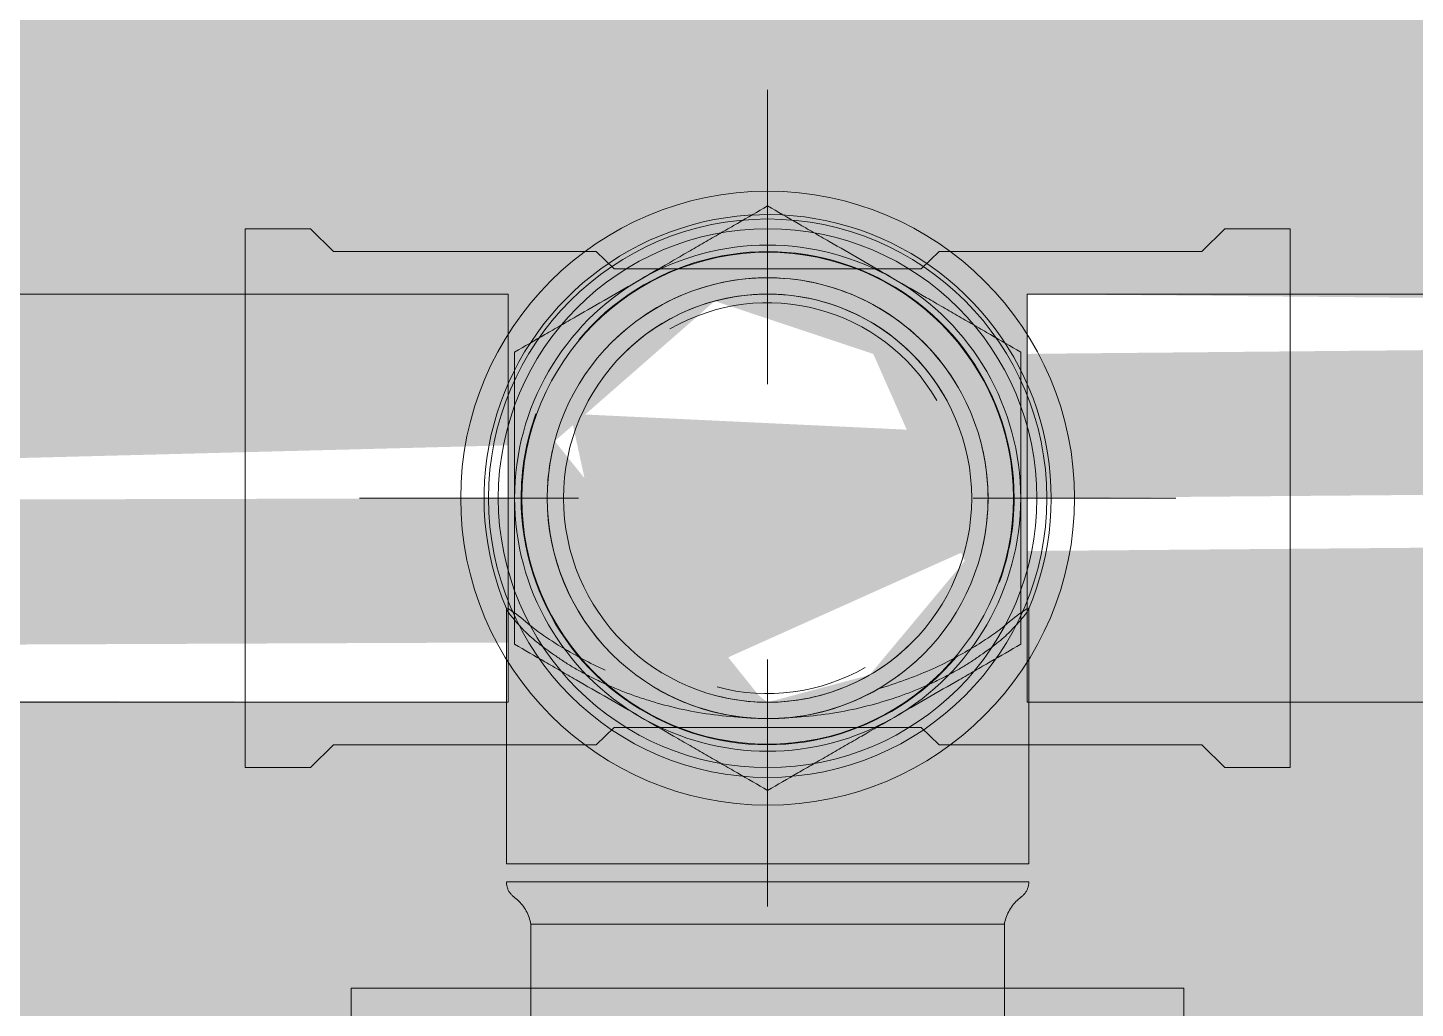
# Model space of a CAD drawing. Header units: metres. Extents: x -1 to 106, y -6 to 62.
# Drawn here: x 44.9381 to 45.0231, y 59.1741 to 59.2341 of the extents above; entities that cross this region are included whole.
import ezdxf

# ---------------------------------------------------------------- set-up
doc = ezdxf.new("R2010")
doc.units = ezdxf.units.M
for name, color, linetype, lineweight in [('A-DETL-GENF', 7, 'Continuous', 5), ('P-PIPE', 7, 'Continuous', 5), ('P-PIPE-CNTR', 7, 'Continuous', 5)]:
    doc.layers.add(name, color=color, linetype=linetype, lineweight=lineweight)

# ---------------------------------------------------------------- blocks, each defined once
blk = doc.blocks.new('AF_Registro de Pressão - Ø3_4_ _25mm_-V16-TÉRREO 1_20')
at = {"layer": 'P-PIPE', "true_color": 0x0080ff}
blk.add_hatch(color=150, dxfattribs=at).paths.add_polyline_path([(44.976702, 59.193638), (44.99561, 59.202123), (44.994277, 59.209417), (44.971378, 59.210496), (44.973199, 59.202094), (44.976343, 59.194504)])
at = {"layer": 'P-PIPE'}
for p, q in [((44.967452, 59.19859), (44.967452, 59.197493)), ((44.999452, 59.197493), (44.999452, 59.19859)), ((44.967452, 59.197493), (44.967452, 59.182927)), ((44.999452, 59.182927), (44.999452, 59.197493)), ((44.967452, 59.182927), (44.999452, 59.182927)), ((44.967452, 59.182927), (44.999452, 59.182927)), ((44.999452, 59.18183), (44.967452, 59.18183)), ((44.999452, 59.18183), (44.967452, 59.18183)), ((44.968952, 59.179232), (44.968952, 59.167232)), ((44.997952, 59.179232), (44.968952, 59.179232)), ((44.997952, 59.179232), (44.968952, 59.179232)), ((44.997952, 59.167232), (44.997952, 59.179232)), ((44.95795, 59.175329), (44.95795, 59.159829)), ((45.008953, 59.175329), (44.95795, 59.175329)), ((45.008953, 59.175329), (44.95795, 59.175329)), ((44.959324, 59.175329), (45.007579, 59.175329)), ((44.959324, 59.175329), (45.007579, 59.175329)), ((45.008953, 59.159829), (45.008953, 59.175329))]:
    blk.add_line(p, q, dxfattribs=at)
at = {"layer": 'P-PIPE', "flags": 128}
for points in [[(45.000822, 59.205329), (45.000808, 59.206024), (45.000766, 59.206717), (45.000697, 59.207409), (45.0006, 59.208097), (45.000475, 59.20878), (45.000324, 59.209458), (45.000145, 59.21013), (44.99994, 59.210793), (44.999708, 59.211448), (44.999451, 59.212094), (44.999167, 59.212728), (44.998859, 59.21335), (44.998526, 59.21396), (44.998169, 59.214556), (44.997788, 59.215137), (44.997384, 59.215703), (44.996958, 59.216252), (44.996511, 59.216783), (44.996042, 59.217296), (44.995553, 59.21779), (44.995046, 59.218264), (44.994519, 59.218717), (44.993975, 59.219149), (44.993414, 59.219559), (44.992837, 59.219946), (44.992245, 59.220309), (44.991639, 59.220649), (44.991019, 59.220964), (44.990388, 59.221254), (44.989746, 59.221519), (44.989093, 59.221758), (44.988432, 59.22197), (44.987762, 59.222156), (44.987086, 59.222315), (44.986404, 59.222447), (44.985717, 59.222551), (44.985027, 59.222628), (44.984334, 59.222677), (44.983639, 59.222698), (44.982944, 59.222692), (44.982251, 59.222658), (44.981559, 59.222596), (44.98087, 59.222506), (44.980185, 59.222389), (44.979505, 59.222245), (44.978832, 59.222074), (44.978166, 59.221876), (44.977509, 59.221651), (44.976861, 59.2214), (44.976223, 59.221124), (44.975597, 59.220822), (44.974984, 59.220496), (44.974384, 59.220145), (44.973799, 59.219771), (44.973229, 59.219373), (44.972676, 59.218953), (44.97214, 59.218511), (44.971622, 59.218048), (44.971123, 59.217565), (44.970643, 59.217062), (44.970184, 59.216541), (44.969746, 59.216001), (44.969331, 59.215444), (44.968937, 59.214872), (44.968567, 59.214284), (44.968221, 59.213681), (44.9679, 59.213066), (44.967603, 59.212437), (44.967331, 59.211798), (44.967085, 59.211148), (44.966866, 59.210489), (44.966673, 59.209822), (44.966506, 59.209147), (44.966367, 59.208466), (44.966255, 59.207781), (44.966171, 59.207091), (44.966115, 59.206399), (44.966086, 59.205704), (44.966082, 59.205329)], [(44.966082, 59.205329), (44.966096, 59.204635), (44.966137, 59.203941), (44.966207, 59.20325), (44.966304, 59.202562), (44.966428, 59.201878), (44.96658, 59.2012), (44.966758, 59.200529), (44.966963, 59.199865), (44.967195, 59.19921), (44.967453, 59.198565), (44.967472, 59.198521)], [(44.999432, 59.198521), (44.999691, 59.199165), (44.999925, 59.19982), (45.000132, 59.200483), (45.000312, 59.201154), (45.000466, 59.201831), (45.000592, 59.202515), (45.000691, 59.203202), (45.000762, 59.203893), (45.000806, 59.204587), (45.000822, 59.205281), (45.000822, 59.205329)], [(44.967914, 59.180906), (44.967878, 59.180934), (44.967843, 59.180964), (44.967809, 59.180995), (44.967776, 59.181028), (44.967744, 59.181061), (44.967714, 59.181097), (44.967686, 59.181133), (44.967659, 59.18117), (44.967633, 59.181209), (44.967609, 59.181248), (44.967587, 59.181288), (44.967566, 59.18133), (44.967546, 59.181372), (44.967529, 59.181414), (44.967513, 59.181458), (44.967499, 59.181502), (44.967487, 59.181546), (44.967477, 59.181591), (44.967468, 59.181637), (44.967461, 59.181682), (44.967456, 59.181728), (44.967453, 59.181774), (44.967452, 59.18182)], [(44.999452, 59.18183), (44.999451, 59.181784), (44.999448, 59.181738), (44.999443, 59.181692), (44.999437, 59.181646), (44.999429, 59.1816), (44.999419, 59.181555), (44.999407, 59.181511), (44.999393, 59.181467), (44.999378, 59.181423), (44.999361, 59.18138), (44.999342, 59.181338), (44.999321, 59.181297), (44.999299, 59.181256), (44.999275, 59.181217), (44.99925, 59.181178), (44.999223, 59.18114), (44.999195, 59.181104), (44.999165, 59.181069), (44.999134, 59.181034), (44.999101, 59.181002), (44.999068, 59.18097), (44.999033, 59.18094), (44.998997, 59.180911)], [(44.968952, 59.179232), (44.96893, 59.179338), (44.968904, 59.179442), (44.968874, 59.179546), (44.96884, 59.179649), (44.968802, 59.17975), (44.96876, 59.179849), (44.968714, 59.179947), (44.968663, 59.180042), (44.96861, 59.180136), (44.968552, 59.180227), (44.968491, 59.180317), (44.968426, 59.180403), (44.968358, 59.180487), (44.968287, 59.180568), (44.968213, 59.180646), (44.968135, 59.180721), (44.968054, 59.180793), (44.967971, 59.180862), (44.967914, 59.180906)], [(44.998989, 59.180906), (44.998904, 59.180839), (44.998822, 59.180769), (44.998742, 59.180696), (44.998665, 59.18062), (44.998592, 59.180541), (44.998522, 59.180459), (44.998455, 59.180374), (44.998391, 59.180287), (44.998331, 59.180197), (44.998275, 59.180105), (44.998223, 59.18001), (44.998174, 59.179914), (44.998129, 59.179816), (44.998088, 59.179716), (44.998051, 59.179614), (44.998019, 59.179511), (44.99799, 59.179407), (44.997966, 59.179302), (44.997952, 59.179232)]]:
    blk.add_lwpolyline(points, dxfattribs=at)
at = {"layer": 'P-PIPE'}
for radius, start, end in [(0.015061, 0, 180), (0.0155, 60, 120), (0.0155, 120, 180), (0.0135, 0, 180), (0.0135, 0, 180), (0.0135, 30, 135), (0.0135, 30, 135), (0.0135, 30, 135), (0.0155, 0, 60), (0.0125, 0, 180), (0.0125, 0, 180), (0.0125, 30, 135), (0.011968, 30, 120), (0.0135, 165, 180), (0.0135, 165, 180), (0.0135, 165, 180), (0.0135, 0, 15), (0.0135, 0, 15), (0.0135, 0, 15), (0.0155, 180, 240), (0.015061, 180, 0), (0.0135, 180, 0), (0.0135, 180, 225), (0.0135, 180, 224.95036), (0.0135, 180, 0), (0.0125, 180, 0), (0.0125, 180, 0), (0.0155, 300, 0), (0.0135, 345, 0), (0.0135, 240, 315), (0.0125, 255, 315), (0.011968, 255, 300), (0.0135, 241.85907, 266.6027), (0.0155, 240, 300)]:
    blk.add_arc((44.983452, 59.205329), radius, start, end, dxfattribs=at)
for points, knots in [([(44.967952, 59.214278), (44.968565, 59.214632), (44.969495, 59.215169), (44.970758, 59.215899), (44.972035, 59.216636), (44.973673, 59.217582), (44.975658, 59.218728), (44.977351, 59.219705), (44.978705, 59.220486), (44.979694, 59.221058), (44.980657, 59.221614), (44.981922, 59.222344), (44.982846, 59.222878), (44.983452, 59.223227)], [0, 0, 0, 0, 0.125, 0.1875, 0.25, 0.375, 0.5, 0.625, 0.6875, 0.75, 0.8125, 0.875, 1, 1, 1, 1]), ([(44.983452, 59.223227), (44.984065, 59.222873), (44.984995, 59.222336), (44.986258, 59.221607), (44.987535, 59.22087), (44.989173, 59.219924), (44.991158, 59.218778), (44.992851, 59.217801), (44.994205, 59.217019), (44.995194, 59.216448), (44.996157, 59.215892), (44.997422, 59.215161), (44.998346, 59.214628), (44.998952, 59.214278)], [0, 0, 0, 0, 0.125, 0.1875, 0.25, 0.375, 0.5, 0.625, 0.6875, 0.75, 0.8125, 0.875, 1, 1, 1, 1]), ([(44.967952, 59.205329), (44.967952, 59.20584), (44.967952, 59.206861), (44.967952, 59.208383), (44.967952, 59.209927), (44.967952, 59.211193), (44.967952, 59.212164), (44.967952, 59.213121), (44.967952, 59.21382), (44.967952, 59.214278)], [0, 0, 0, 0, 0.166667, 0.333333, 0.5, 0.666667, 0.75, 0.833333, 1, 1, 1, 1]), ([(44.998952, 59.214278), (44.998952, 59.21382), (44.998952, 59.213121), (44.998952, 59.212164), (44.998952, 59.211193), (44.998952, 59.209927), (44.998952, 59.208383), (44.998952, 59.206861), (44.998952, 59.20584), (44.998952, 59.205329)], [0, 0, 0, 0, 0.166667, 0.25, 0.333333, 0.5, 0.666667, 0.833333, 1, 1, 1, 1]), ([(44.967952, 59.19638), (44.967952, 59.196838), (44.967952, 59.197537), (44.967952, 59.198495), (44.967952, 59.199466), (44.967952, 59.200732), (44.967952, 59.202275), (44.967952, 59.203797), (44.967952, 59.204819), (44.967952, 59.205329)], [0, 0, 0, 0, 0.166667, 0.25, 0.333333, 0.5, 0.666667, 0.833333, 1, 1, 1, 1]), ([(44.998952, 59.205329), (44.998952, 59.204819), (44.998952, 59.203797), (44.998952, 59.202275), (44.998952, 59.200732), (44.998952, 59.199466), (44.998952, 59.198495), (44.998952, 59.197537), (44.998952, 59.196838), (44.998952, 59.19638)], [0, 0, 0, 0, 0.166667, 0.333333, 0.5, 0.666667, 0.75, 0.833333, 1, 1, 1, 1]), ([(44.982652, 59.191853), (44.98131, 59.19191), (44.979335, 59.192122), (44.977192, 59.192629), (44.976027, 59.192981), (44.975186, 59.193261), (44.974383, 59.193563), (44.973617, 59.193895), (44.97289, 59.194242), (44.972202, 59.194593), (44.971556, 59.194955), (44.970954, 59.195334), (44.970396, 59.195715), (44.969706, 59.196208), (44.968955, 59.1968), (44.968485, 59.197264), (44.968285, 59.197493)], [-1, -1, -1, -1, -0.8, -0.7, -0.65, -0.6, -0.55, -0.5, -0.45, -0.4, -0.35, -0.3, -0.25, -0.2, -0.1, 0, 0, 0, 0]), ([(44.998618, 59.197493), (44.998418, 59.197264), (44.997949, 59.1968), (44.997197, 59.196208), (44.996508, 59.195715), (44.995949, 59.195334), (44.995347, 59.194955), (44.994701, 59.194593), (44.994013, 59.194242), (44.993286, 59.193895), (44.992521, 59.193563), (44.991449, 59.193161), (44.990018, 59.192704), (44.987569, 59.19212), (44.985593, 59.19191), (44.984252, 59.191853)], [-1, -1, -1, -1, -0.9, -0.8, -0.75, -0.7, -0.65, -0.6, -0.55, -0.5, -0.45, -0.4, -0.3, -0.2, 0, 0, 0, 0]), ([(44.983452, 59.187432), (44.982846, 59.187781), (44.981922, 59.188314), (44.980657, 59.189045), (44.979694, 59.189601), (44.978705, 59.190172), (44.977351, 59.190954), (44.975658, 59.191931), (44.973673, 59.193077), (44.972035, 59.194023), (44.970758, 59.19476), (44.969495, 59.195489), (44.968565, 59.196027), (44.967952, 59.19638)], [0, 0, 0, 0, 0.125, 0.1875, 0.25, 0.3125, 0.375, 0.5, 0.625, 0.75, 0.8125, 0.875, 1, 1, 1, 1]), ([(44.998952, 59.19638), (44.998339, 59.196027), (44.997408, 59.195489), (44.996145, 59.19476), (44.994868, 59.194023), (44.99323, 59.193077), (44.991245, 59.191931), (44.989552, 59.190954), (44.988199, 59.190172), (44.987209, 59.189601), (44.986247, 59.189045), (44.984981, 59.188314), (44.984057, 59.187781), (44.983452, 59.187432)], [0, 0, 0, 0, 0.125, 0.1875, 0.25, 0.375, 0.5, 0.625, 0.6875, 0.75, 0.8125, 0.875, 1, 1, 1, 1]), ([(44.990215, 59.193646), (44.989429, 59.193182), (44.98775, 59.192433), (44.985158, 59.191852), (44.983076, 59.191804), (44.981636, 59.191936), (44.979497, 59.192323), (44.977865, 59.192951), (44.976688, 59.193646)], [0, 0, 0, 0, 0.2, 0.4, 0.55, 0.625, 0.7, 1, 1, 1, 1])]:
    blk.add_open_spline(points, degree=3, knots=knots, dxfattribs=at)
for points in [[(44.967452, 59.19859), (44.967452, 59.198631), (44.967727, 59.19849), (44.968487, 59.1979), (44.968968, 59.197493)], [(44.968285, 59.197493), (44.968018, 59.197789), (44.967601, 59.198268), (44.967452, 59.19852), (44.967452, 59.19859)], [(44.997935, 59.197493), (44.998416, 59.1979), (44.999177, 59.19849), (44.999452, 59.198631), (44.999452, 59.19859)], [(44.999452, 59.19859), (44.999452, 59.19852), (44.999302, 59.198268), (44.998885, 59.197789), (44.998618, 59.197493)], [(44.968968, 59.197493), (44.96923, 59.197274), (44.969819, 59.196833), (44.970883, 59.196171), (44.972107, 59.195468), (44.973026, 59.195014), (44.97351, 59.194801)], [(44.990215, 59.193646), (44.990785, 59.193821), (44.991889, 59.19419), (44.993418, 59.194787), (44.994796, 59.195468), (44.99602, 59.196171), (44.997085, 59.196833), (44.997673, 59.197274), (44.997935, 59.197493)], [(44.984252, 59.191853), (44.983985, 59.191837), (44.983452, 59.191821), (44.982918, 59.191837), (44.982652, 59.191853)]]:
    blk.add_open_spline(points, degree=3, dxfattribs=at)
blk = doc.blocks.new('AN_AF_Soldavel_Luva com Bucha de Latao - Standard-V17-TÉRREO 1_20')
at = {"layer": 'P-PIPE'}
for radius, start, end in [(0.0188, 0, 180), (0.0188, 0, 180), (0.0171, 0, 180), (0.0171, 0, 180), (0.0151, 0, 140), (0.0151, 0, 140), (0.0125, 30, 135), (0.0125, 90, 105), (0.0125, 90, 105), (0.0125, 90, 105), (0.0125, 30, 75), (0.0125, 30, 75), (0.0125, 30, 75), (0.0151, 160, 180), (0.0151, 160, 180), (0.0188, 180, 0), (0.0188, 180, 0), (0.0171, 180, 0), (0.0171, 180, 0), (0.0151, 180, 320), (0.0151, 180, 320), (0.0151, 340, 0), (0.0151, 340, 0), (0.0125, 255, 315), (0.0125, 270, 285), (0.0125, 270, 285), (0.0125, 270, 285)]:
    blk.add_arc((44.983452, 59.205329), radius, start, end, dxfattribs=at)

msp = doc.modelspace()

# ---------------------------------------------------------------- hatches: boundary and pattern name
at = {"layer": 'A-DETL-GENF', "true_color": 0xd5ffff}
h = msp.add_hatch(color=7, dxfattribs=at)
h.paths.add_polyline_path([(34.032617, 0), (44.082617, 0), (44.082617, 4.92), (34.032617, 4.92), (34.032617, 0.2)])
h.paths.add_polyline_path([(39.682617, 0.2), (39.682617, 1.146725), (41.182617, 1.146725), (41.125164, 0.77263), (41.125186, 0.75642), (41.182617, 0.756418), (41.182617, 0.693235), (41.034512, 0.681066), (41.182617, 0.668895), (41.182617, 0.596093), (41.165161, 0.602907), (41.125163, 0.602907), (41.125186, 0.555852), (41.182617, 0.55928), (41.182617, 0.2), (40.722953, 0.2)])
h.paths.add_polyline_path([(41.212879, 0.337926), (41.207275, 0.345425), (41.207275, 0.355718), (41.220689, 0.358839), (41.223577, 0.351868), (41.222364, 0.340239), (41.213472, 0.3387)])
h.paths.add_polyline_path([(41.20404, 0.39699), (41.209767, 0.6841), (41.228188, 0.6841), (41.224953, 0.39699), (41.205289, 0.39699)])
h.paths.add_polyline_path([(41.219608, 0.68696), (41.205289, 0.69375), (41.205068, 0.701895), (41.207275, 0.707932), (41.22566, 0.709546), (41.219867, 0.687926)])
h.paths.add_polyline_path([(41.219349, 0.7159), (41.203614, 0.7159), (41.208537, 1.70355), (41.203614, 1.708304), (41.202074, 1.720843), (41.21297, 1.733512), (41.230154, 1.728019), (41.232535, 1.715095), (41.226068, 1.707336), (41.228614, 1.703074), (41.224953, 0.7159), (41.219608, 0.7159)])
h.paths.add_polyline_path([(42.64611, 0.750104), (42.515597, 0.753), (42.495096, 0.761492), (42.462581, 0.795991), (42.452596, 0.835104), (42.45719, 1.012326), (42.4708, 1.057778), (42.509582, 1.120412), (42.522706, 1.13668), (42.461493, 1.1641), (42.442789, 1.187605), (42.438422, 1.219996), (42.447838, 1.245549), (42.474638, 1.267255), (42.542891, 1.295568), (42.64611, 1.316046), (42.697596, 1.320104), (42.804629, 1.307029), (42.857596, 1.293372), (42.9337, 1.257644), (42.954164, 1.232026), (42.956771, 1.202102), (42.942596, 1.172764), (42.920177, 1.156432), (42.876021, 1.132299), (42.902278, 1.099754), (42.932612, 1.030329), (42.939376, 0.998209), (42.942596, 0.930612), (42.9397, 0.813104), (42.931209, 0.792604), (42.900096, 0.761492), (42.857596, 0.750104), (42.697596, 0.750104)])
h.paths.add_polyline_path([(41.182617, 0.796036), (41.165163, 0.80285), (41.125188, 0.806279), (41.182617, 1.146725), (41.182617, 0.80285)])
h.paths.add_polyline_path([(42.967715, 0.847577), (42.951615, 0.862737), (42.932612, 1.133606), (42.962118, 1.12811), (42.985652, 1.064407), (43.000806, 0.998209), (43.00733, 0.930612), (43.000806, 0.858542), (42.991235, 0.849227)])
h.paths.add_polyline_path([(42.427478, 0.847577), (42.403958, 0.849227), (42.390078, 0.862737), (42.387863, 0.930612), (42.394387, 0.998209), (42.409541, 1.064407), (42.433075, 1.12811), (42.462359, 1.130434), (42.443491, 0.86149), (42.429377, 0.849227)])
h.paths.add_polyline_path([(39.933608, 1.156725), (39.682617, 1.156725), (39.682617, 2.85), (39.782613, 2.85), (39.782613, 2.7), (39.807609, 2.70013), (39.807614, 2.735814), (39.817614, 2.735814), (39.817615, 2.699999), (39.807609, 2.699998), (39.807609, 2.100149), (39.847589, 2.100148), (39.849938, 2.7), (40.407612, 2.7), (40.407612, 2.735949), (40.41761, 2.735949), (40.423188, 2.699998), (40.732618, 2.7), (40.732618, 1.899999), (41.172843, 1.9), (41.182617, 1.916404), (41.182617, 1.156725), (40.355676, 1.156725)])
h.paths.add_polyline_path([(40.65347, 1.353016), (40.621195, 1.380933), (40.594328, 1.417536), (40.575626, 1.476531), (40.57459, 1.515554), (40.580693, 1.549504), (40.600485, 1.592036), (40.640685, 1.637132), (40.677064, 1.6605), (40.727735, 1.675744), (40.753775, 1.683784), (41.033602, 1.685992), (41.033602, 1.704439), (40.688329, 1.699038), (40.631845, 1.673013), (40.59432, 1.640261), (40.572539, 1.6096), (40.556977, 1.574228), (40.548966, 1.541704), (40.548966, 1.497104), (40.559643, 1.453802), (40.595186, 1.397593), (40.62708, 1.369109), (40.646654, 1.355601)])
h.paths.add_polyline_path([(40.594328, 1.407908), (40.5783, 1.443218), (40.591675, 1.414313), (40.593306, 1.410375)])
h.paths.add_polyline_path([(40.623579, 1.630172), (40.657038, 1.656844), (40.638008, 1.641244), (40.624782, 1.631094)])
h.paths.add_polyline_path([(40.59432, 1.592036), (40.62004, 1.626683), (40.598593, 1.597605), (40.595178, 1.593155)])
h.paths.add_polyline_path([(40.575927, 1.547627), (40.590121, 1.585006), (40.580693, 1.559135), (40.578296, 1.553345)])
h.paths.add_polyline_path([(40.569655, 1.499971), (40.57459, 1.54294), (40.572539, 1.521879), (40.569991, 1.502518)])
h.paths.add_polyline_path([(40.933684, 1.685988), (40.93368, 1.685999), (40.933684, 1.69444)])
h.paths.add_polyline_path([(41.219349, 1.73535), (41.207275, 1.73535), (41.212879, 1.80355), (41.203614, 1.80826), (41.202074, 1.820798), (41.213275, 1.833428), (41.230154, 1.827974), (41.232535, 1.815051), (41.226068, 1.807291), (41.224953, 1.80303), (41.221499, 1.73535)])
h.paths.add_polyline_path([(41.216114, 1.83535), (41.20404, 1.83535), (41.207275, 2.1347), (41.228188, 2.1347), (41.222766, 1.83535), (41.216546, 1.83535)])
h.paths.add_polyline_path([(41.160743, 1.911223), (41.143829, 1.918405), (41.172515, 1.915477)])
h.paths.add_polyline_path([(41.100457, 2.083351), (40.824989, 2.088277), (40.811876, 2.091791), (40.802014, 2.101653), (40.793574, 2.115126), (40.798404, 2.461283), (40.802014, 2.474756), (40.811876, 2.484618), (40.864696, 2.493058), (41.100457, 2.488228), (41.123988, 2.474026), (41.132232, 2.443259), (41.127402, 2.115126), (41.11794, 2.098274), (41.100457, 2.08385)])
h.paths.add_polyline_path([(40.932614, 2.257325), (40.951591, 2.265043), (40.961465, 2.28306), (40.957984, 2.303297), (40.942813, 2.317145), (40.922415, 2.317145), (40.906219, 2.300387), (40.904995, 2.279531), (40.915853, 2.263622), (40.928467, 2.258176)])
h.paths.add_polyline_path([(40.385627, 4.8781), (39.147917, 4.881761), (39.147917, 4.9031), (40.385627, 4.899439), (40.385627, 4.878526)])
h.paths.add_polyline_path([(40.435852, 4.878526), (40.424472, 4.88435), (40.424472, 4.89685), (40.432673, 4.902674), (40.439568, 4.893704), (40.439921, 4.881648), (40.43748, 4.879775)])
h.paths.add_polyline_path([(46.874058, 51.901829), (53.115797, 51.901829), (53.115797, 59.371829), (42.385797, 59.371829), (42.385797, 51.901829), (44.194107, 51.901829)])
h.paths.add_polyline_path([(47.095801, 56.276825), (47.795648, 56.276825), (47.795646, 56.316825), (47.095797, 56.316811)])
h.paths.add_polyline_path([(47.457307, 56.151829), (47.095797, 56.153942), (47.095797, 57.201829), (46.385797, 57.201829), (46.385797, 58.485905), (45.785797, 58.487688), (45.785797, 59.171829), (49.205797, 59.171829), (49.205797, 58.258962), (48.702117, 58.258962), (48.702117, 56.153942), (48.137096, 56.151829), (47.53408, 56.151829)])
h.paths.add_polyline_path([(53.074632, 57.159755), (53.059238, 57.164809), (53.059323, 57.17804), (53.066967, 57.184329), (53.077819, 57.181757), (53.081336, 57.167719), (53.081219, 57.164809)])
h.paths.add_polyline_path([(45.753162, 57.589755), (45.745572, 57.600757), (45.759632, 57.613903), (45.767223, 57.602902), (45.756397, 57.589755)])
h.paths.add_polyline_path([(46.040993, 57.644763), (45.879339, 57.648819), (45.879339, 58.101763), (46.334339, 58.101763), (46.334339, 57.644763), (46.149793, 57.644763)])
h.paths.add_polyline_path([(45.750147, 57.648819), (45.744323, 57.648819), (45.747558, 57.857963), (45.768471, 57.857963), (45.765236, 57.648819), (45.753162, 57.648819)])
h.paths.add_polyline_path([(48.06019, 58.089535), (48.06019, 57.976031), (47.082756, 57.976031), (47.082756, 58.089535), (47.870184, 58.089535)])
h.paths.add_polyline_path([(48.137096, 57.656315), (48.137096, 58.089535), (48.06019, 58.089535), (48.06019, 58.443433), (47.082756, 58.443433), (47.082756, 58.089535), (46.98065, 58.089535), (46.98065, 57.656315), (47.53408, 57.656315)])
h.paths.add_polyline_path([(46.245539, 57.699497), (46.269868, 57.711284), (46.277509, 57.725196), (46.275214, 57.733763), (46.258239, 57.733763), (46.262672, 58.012963), (46.278267, 58.018702), (46.268943, 58.036367), (46.251548, 58.045619), (46.245539, 58.044167), (46.245539, 58.025663), (46.040993, 58.028251), (46.035289, 58.0457), (46.016664, 58.035441), (46.009023, 58.021529), (46.011318, 58.012963), (46.028293, 58.012963), (46.02386, 57.733763), (46.008265, 57.728023), (46.017589, 57.710359), (46.034984, 57.701107), (46.040993, 57.702558), (46.040993, 57.721063), (46.245539, 57.718474), (46.245539, 57.701028)])
h.paths.add_polyline_path([(43.385798, 59.17183), (43.173261, 59.112304), (43.182448, 59.096411), (43.182448, 59.118247), (43.252735, 59.136767)])
h.paths.add_polyline_path([(44.98345, 59.023725), (44.987508, 59.113705), (44.983452, 59.113705)])
h.paths.add_polyline_path([(42.585797, 57.72175), (42.585797, 59.171829), (44.86848, 59.171829), (44.861667, 59.154375), (44.861667, 59.114401), (44.908096, 59.114401), (44.908098, 59.171829), (44.971282, 59.171829), (44.98345, 59.023725), (44.988298, 59.148705), (44.991401, 59.148705), (44.995622, 59.171829), (45.068423, 59.171829), (45.06161, 59.154373), (45.06161, 59.114376), (45.108664, 59.114398), (45.105236, 59.171829), (45.585797, 59.171829), (45.585797, 57.871829), (43.445793, 57.871498), (43.441013, 57.85037), (43.420793, 57.835832), (43.420793, 57.871498), (42.710795, 57.862082), (42.71077, 57.835936), (42.685797, 57.835938), (42.685797, 57.721751)])
h.paths.add_polyline_path([(46.113413, 57.848728), (46.094139, 57.851266), (46.081439, 57.873263), (46.094139, 57.893402), (46.106839, 57.898663), (46.119539, 57.89526), (46.131854, 57.871829), (46.128836, 57.860563), (46.116719, 57.851266)])
h.paths.add_polyline_path([(46.040952, 57.863744), (46.059271, 57.871829), (46.062236, 57.865861)])
h.paths.add_polyline_path([(42.717161, 57.871751), (42.75079, 57.871752), (42.75077, 58.571602), (42.814503, 58.750302), (43.182448, 58.751946), (43.180804, 58.79918), (43.172854, 58.79123), (43.159355, 58.78279), (43.159343, 58.773401), (42.835919, 58.773401), (42.835599, 58.78279), (42.812858, 58.78279), (42.811927, 58.750302), (42.71077, 58.571601), (42.71079, 57.871752)])
h.paths.add_polyline_path([(46.058559, 57.873263), (46.0545, 57.881434), (46.062236, 57.880665)])
h.paths.add_polyline_path([(48.475164, 58.389965), (48.516676, 58.389968), (48.516676, 59.099971), (48.41429, 59.102971), (48.41429, 59.082971), (48.47437, 59.08297), (48.467446, 58.851999), (48.473439, 58.443433)])
h.paths.add_polyline_path([(49.110981, 58.971338), (49.133945, 58.964003), (49.11924, 58.971338)])
h.paths.add_polyline_path([(49.085011, 58.38997), (49.110981, 58.38997), (49.110981, 59.09997), (48.536675, 59.09997), (48.536675, 58.38997), (48.702117, 58.38997)])
h.paths.add_polyline_path([(49.110981, 58.518602), (49.130499, 58.522846), (49.131635, 58.530575), (49.111824, 58.51909)])
h.paths.add_polyline_path([(45.836103, 58.526545), (46.462248, 58.526545), (46.462248, 59.123545), (45.809248, 59.123545), (45.809248, 58.526545), (45.834687, 58.526545)])
h.paths.add_polyline_path([(45.839467, 58.536545), (45.819248, 58.536545), (45.836103, 58.70308), (45.852965, 58.678873), (45.909248, 58.576545), (46.412248, 58.576545), (46.412248, 59.073545), (45.909248, 59.073545), (45.857398, 58.955556), (45.848576, 58.965453), (45.836311, 58.961209), (45.831997, 58.965426), (45.819248, 59.113545), (46.452248, 59.113545), (46.452248, 58.536545), (45.841299, 58.536545)])
h.paths.add_polyline_path([(45.819248, 58.536545), (45.823919, 59.022086), (45.83185, 58.792585), (45.830633, 58.700083), (45.822033, 58.576545)])
h.paths.add_polyline_path([(43.850472, 58.538179), (43.895071, 58.538182), (43.938373, 58.548858), (43.994576, 58.584398), (44.023061, 58.61629), (44.043221, 58.653403), (44.055155, 58.700397), (44.056852, 58.743), (44.051576, 58.7404), (44.037922, 58.677572), (44.014458, 58.63587), (43.992234, 58.610766), (43.938373, 58.576587), (43.895071, 58.564697), (43.850472, 58.564684), (43.823192, 58.569911), (43.78066, 58.589706), (43.734293, 58.631567), (43.708955, 58.674122), (43.696958, 58.716957), (43.688919, 58.754887), (43.693137, 58.677545), (43.722455, 58.61629), (43.751908, 58.58354), (43.782574, 58.561755), (43.807169, 58.548849), (43.850459, 58.538182)])
h.paths.add_polyline_path([(43.742526, 58.612801), (43.715855, 58.646261), (43.734293, 58.623531), (43.741603, 58.614004)])
h.paths.add_polyline_path([(43.78066, 58.58354), (43.746015, 58.609262), (43.775091, 58.587813), (43.779541, 58.584398)])
h.paths.add_polyline_path([(43.825068, 58.565145), (43.788218, 58.579026), (43.813562, 58.569911), (43.819351, 58.567514)])
h.paths.add_polyline_path([(43.848431, 58.558476), (43.863756, 58.560052), (43.850472, 58.558509)])
h.paths.add_polyline_path([(42.71079, 58.571601), (42.71077, 58.571601), (42.812858, 58.74989), (42.75077, 58.571602)])
h.paths.add_polyline_path([(46.285984, 58.661208), (46.273064, 58.659564), (46.273064, 58.683292), (46.291344, 58.690864), (46.310295, 58.709144), (46.323348, 58.709144), (46.316434, 58.684259), (46.295452, 58.665069), (46.291344, 58.663394)])
h.paths.add_polyline_path([(45.909248, 58.576545), (45.857398, 58.724044), (45.863208, 58.955524), (45.909248, 59.073545), (45.909248, 58.659599)])
h.paths.add_polyline_path([(45.909248, 58.576545), (45.851318, 58.70144), (45.857398, 58.714372), (45.862358, 58.707703), (45.865082, 58.700083)])
h.paths.add_polyline_path([(46.048432, 58.659599), (46.048432, 58.683292), (46.066711, 58.690864), (46.074283, 58.709144), (46.098359, 58.705129), (46.091978, 58.684205), (46.07082, 58.664993), (46.055123, 58.66042)])
h.paths.add_polyline_path([(46.287851, 58.89631), (46.274932, 58.894666), (46.274932, 58.918394), (46.293211, 58.925966), (46.300783, 58.944246), (46.325216, 58.944246), (46.318302, 58.919361), (46.295452, 58.89941), (46.291344, 58.897734)])
h.paths.add_polyline_path([(45.842593, 58.737119), (45.842593, 58.775108), (45.847442, 58.775108), (45.847442, 58.737143)])
h.paths.add_polyline_path([(45.842593, 58.812144), (45.842593, 58.849323), (45.847442, 58.849323), (45.847442, 58.812168)])
h.paths.add_polyline_path([(45.842593, 58.886358), (45.84792, 58.928391), (45.848099, 58.928391), (45.84792, 58.886385)])
h.paths.add_polyline_path([(46.050299, 58.894701), (46.050299, 58.918394), (46.068579, 58.925966), (46.076151, 58.944246), (46.100797, 58.944246), (46.093845, 58.919307), (46.072687, 58.900095), (46.05699, 58.895522)])
h.paths.add_polyline_path([(42.997625, 58.905049), (43.015088, 58.911622), (43.012162, 58.920552), (42.990596, 58.917442), (42.981032, 58.925514), (42.978167, 58.937748), (42.976976, 58.949231), (42.968332, 58.940767), (42.971331, 58.920741), (42.979803, 58.911223), (42.996938, 58.90514)])
h.paths.add_polyline_path([(43.587852, 59.188909), (43.569422, 59.202094), (43.5761, 59.220046), (43.587852, 59.22175), (43.595611, 59.215283), (43.599872, 59.214168), (43.667552, 59.208565), (43.667552, 59.196491), (43.599352, 59.202094), (43.59538, 59.193255), (43.590504, 59.19044)])
h.paths.add_polyline_path([(44.982916, 59.19324), (44.970412, 59.208823), (44.980216, 59.217403), (44.989922, 59.214168), (44.995526, 59.201486), (44.989702, 59.194504), (44.983452, 59.192829)])
h.paths.add_polyline_path([(43.687852, 59.188909), (43.668729, 59.196829), (43.674928, 59.219369), (43.687852, 59.22175), (43.695611, 59.215283), (43.699872, 59.217829), (44.967552, 59.214168), (44.967552, 59.192829), (43.699352, 59.196491), (43.694643, 59.192829), (43.691975, 59.191289)])
h.paths.add_polyline_path([(45.058804, 59.192829), (44.999352, 59.196491), (44.999352, 59.217829), (45.388807, 59.214168), (45.388807, 59.192829), (45.05948, 59.192829)])
h.paths.add_polyline_path([(43.182448, 59.192829), (43.148752, 59.196491), (43.148752, 59.217829), (43.567552, 59.214168), (43.567552, 59.192829), (43.252735, 59.192829)])
h.paths.add_polyline_path([(45.435797, 59.193255), (45.428299, 59.197519), (45.423723, 59.208565), (45.440281, 59.216155), (45.446623, 59.202094), (45.446623, 59.199079), (45.439032, 59.193255)])
at = {"layer": 'P-PIPE', "true_color": 0x0080ff}
for points in [[(44.842977, 59.205329), (44.967552, 59.208565), (44.967552, 59.217829), (43.699352, 59.214168), (43.699352, 59.205329), (44.701264, 59.205329)], [(44.999352, 59.205329), (45.388807, 59.208565), (45.388807, 59.217829), (44.999352, 59.214168), (44.999352, 59.208489)], [(44.085797, 59.192829), (44.967552, 59.196491), (44.967552, 59.205329), (43.699352, 59.202094), (43.699352, 59.192829), (44.057735, 59.192829)], [(45.065178, 59.192829), (45.388807, 59.196491), (45.388807, 59.205329), (44.999352, 59.202094), (44.999352, 59.192829), (45.06161, 59.192829)]]:
    msp.add_hatch(color=150, dxfattribs=at).paths.add_polyline_path(points)

# ---------------------------------------------------------------- linework, layer by layer
at = {"layer": 'P-PIPE'}
for p, q in [((44.955452, 59.221829), (44.951452, 59.221829)), ((44.951452, 59.221829), (44.951452, 59.205329)), ((44.956852, 59.220429), (44.955452, 59.221829)), ((45.011452, 59.221829), (45.010052, 59.220429)), ((45.015452, 59.221829), (45.011452, 59.221829)), ((45.015452, 59.205329), (45.015452, 59.221829)), ((44.972952, 59.220429), (44.956852, 59.220429)), ((44.974052, 59.219369), (44.972952, 59.220429)), ((44.993952, 59.220429), (44.992852, 59.219369)), ((45.010052, 59.220429), (44.993952, 59.220429)), ((44.983452, 59.219369), (44.974052, 59.219369)), ((44.992852, 59.219369), (44.983452, 59.219369)), ((44.967552, 59.217829), (43.699352, 59.217829)), ((44.951452, 59.205329), (44.951452, 59.217829)), ((44.967552, 59.192829), (44.967552, 59.217829)), ((44.967552, 59.217829), (44.967552, 59.205329)), ((44.999352, 59.205329), (44.999352, 59.217829)), ((45.388807, 59.217829), (44.999352, 59.217829)), ((44.999352, 59.217829), (44.999352, 59.192829)), ((45.015452, 59.217829), (45.015452, 59.205329)), ((44.951452, 59.205329), (44.951452, 59.188829)), ((44.951452, 59.192829), (44.951452, 59.205329)), ((44.967552, 59.205329), (44.967552, 59.192829)), ((44.999352, 59.192829), (44.999352, 59.205329)), ((45.015452, 59.188829), (45.015452, 59.205329)), ((45.015452, 59.205329), (45.015452, 59.192829)), ((43.699352, 59.192829), (44.967552, 59.192829)), ((44.999352, 59.192829), (45.388807, 59.192829)), ((44.972952, 59.190229), (44.974052, 59.191289)), ((44.974052, 59.191289), (44.983452, 59.191289)), ((44.983452, 59.191289), (44.992852, 59.191289)), ((44.992852, 59.191289), (44.993952, 59.190229)), ((44.955452, 59.188829), (44.956852, 59.190229)), ((44.956852, 59.190229), (44.972952, 59.190229)), ((44.993952, 59.190229), (45.010052, 59.190229)), ((45.010052, 59.190229), (45.011452, 59.188829)), ((44.951452, 59.188829), (44.955452, 59.188829)), ((45.011452, 59.188829), (45.015452, 59.188829))]:
    msp.add_line(p, q, dxfattribs=at)
for radius, start, end in [(0.0165, 0, 180), (0.0125, 90, 105), (0.0125, 90, 105), (0.0125, 30, 75), (0.0125, 30, 75), (0.0165, 180, 0), (0.0125, 270, 285), (0.0125, 270, 285)]:
    msp.add_arc((44.983452, 59.205329), radius, start, end, dxfattribs=at)
at = {"layer": 'P-PIPE-CNTR'}
for p, q in [((44.983452, 59.212317), (44.983452, 59.230329)), ((44.958452, 59.205329), (44.971859, 59.205329)), ((44.996032, 59.205329), (45.008452, 59.205329)), ((44.983452, 59.180329), (44.983452, 59.195447))]:
    msp.add_line(p, q, dxfattribs=at)

# ---------------------------------------------------------------- block references
at = {"layer": 'P-PIPE'}
for name in ['AN_AF_Soldavel_Luva com Bucha de Latao - Standard-V17-TÉRREO 1_20', 'AF_Registro de Pressão - Ø3_4_ _25mm_-V16-TÉRREO 1_20']:
    msp.add_blockref(name, (0, 0), dxfattribs=at)

doc.saveas('drawing.dxf')
